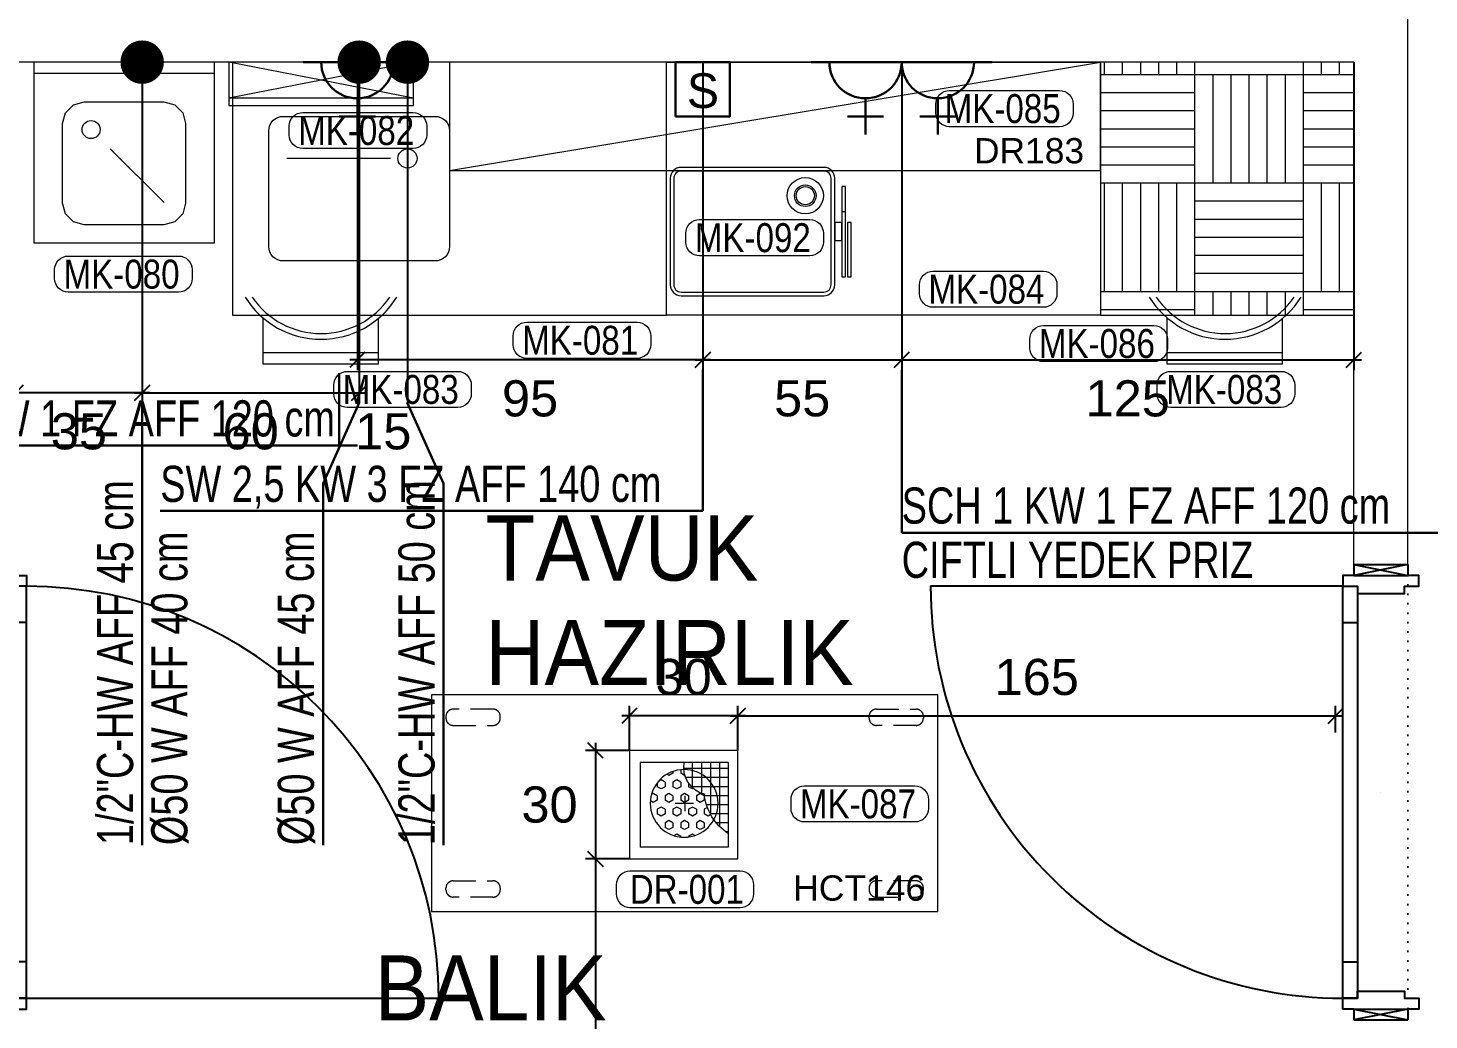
# Model space of a CAD drawing. Extents: x -5598 to 26293, y -3808 to 13850.
# Drawn here: x -1171.6 to -784.2, y 4060 to 4334.4 of the extents above; entities that cross this region are included whole.
import ezdxf
from ezdxf.enums import TextEntityAlignment as Align

# ---------------------------------------------------------------- set-up
doc = ezdxf.new("R2010")
doc.units = 0
doc.header["$LTSCALE"] = 100
doc.header["$MEASUREMENT"] = 0
doc.linetypes.add('DOT', pattern=[0.25, 0, -0.25])
doc.linetypes.add('HIDDEN', pattern=[0.375, 0.25, -0.125])
for name, color, linetype, lineweight in [('AD', 5, 'Continuous', 9), ('AK', 7, 'Continuous', 15), ('AP', 6, 'Continuous', 15), ('Y-DUVAR GAZBETON', 161, 'Continuous', 20)]:
    doc.layers.add(name, color=color, linetype=linetype, lineweight=lineweight)
doc.layers.add('AKPOZ', color=4, linetype='Continuous', lineweight=5, transparency=0.5)
doc.layers.add('MAKPA YER IZGARASI', color=8, linetype='Continuous', lineweight=5, transparency=0.5)
for name, color, linetype in [('KA-PEN-5 @ 1', 5, 'Continuous'), ('KOR KASA', 1, 'Continuous'), ('OLCU DIS', 7, 'Continuous')]:
    doc.layers.add(name, color=color, linetype=linetype)
for name, color, linetype, lineweight, true_color in [('MAKPA ELEKTRIK', 7, 'Continuous', 30, 0x93039a), ('MAKPA GIDER OLC', 7, 'Continuous', 30, 0xcf6a1e), ('MAKPA SIHHI', 7, 'Continuous', 30, 0x428a93)]:
    doc.layers.add(name, color=color, linetype=linetype, lineweight=lineweight, true_color=true_color)
doc.styles.add('MAKPA TESISAT', font='arial.ttf', dxfattribs={"height": 10})
doc.styles.add('OLC-50', font='romans.shx', dxfattribs={"width": 0.5, "height": 0.15})
doc.styles.add('olcu', font='romans.shx', dxfattribs={"width": 0.5})
doc.styles.add('POZ TEXT', font='ARIALN.TTF', dxfattribs={"height": 8})
doc.styles.get("Standard").update_dxf_attribs({"font": 'arial.ttf'})
doc.dimstyles.new('1-200', dxfattribs={"dimtxt": 40, "dimasz": 2, "dimexe": 0, "dimexo": 0, "dimgap": 10, "dimtad": 1, "dimdec": 4, "dimrnd": 0.1, "dimzin": 9, "dimdsep": 46, "dimtxsty": 'olcu', "dimblk1": 'SOL', "dimblk2": 'SAG', "dimsah": 1, "dimcen": 0, "dimse1": 1, "dimse2": 1, "dimclre": 13, "dimadec": 0, "dimazin": 0, "dimtfac": 1, "dimtdec": 4, "dimtix": 1, "dimtmove": 2, "dimatfit": 2, "dimldrblk": 'SOL', "dimfxl": 0, "dimtolj": 1, "dimarcsym": 0})
doc.dimstyles.new('MAKPA TESISAT DIM', dxfattribs={"dimscale": 0.7, "dimtxt": 12, "dimasz": 6, "dimexe": 4, "dimexo": 0, "dimgap": 8, "dimtad": 2, "dimtih": 1, "dimtoh": 1, "dimdec": 0, "dimrnd": 5, "dimzin": 0, "dimdsep": 46, "dimtxsty": 'MAKPA TESISAT', "dimblk1": 'OBLIQUE', "dimblk2": 'OBLIQUE', "dimsah": 1, "dimcen": 0, "dimdle": 3, "dimclrd": 256, "dimclre": 256, "dimclrt": 256, "dimadec": 0, "dimazin": 0, "dimtfac": 1, "dimtdec": 0, "dimtix": 1, "dimtofl": 0, "dimtmove": 2, "dimatfit": 3, "dimldrblk": 'OBLIQUE', "dimfxl": 0, "dimtvp": 7, "dimtolj": 1, "dimtzin": 0, "dimarcsym": 0})

# ---------------------------------------------------------------- blocks, each defined once
blk = doc.blocks.new('SOL')
at = {"color": 0}
for p, q in [((0, 30), (0, -6.96)), ((7.58, 0), (-6.97, 0))]:
    blk.add_line(p, q, dxfattribs=at)
blk.add_circle((0, 0), 3, dxfattribs=at)
blk = doc.blocks.new('SAG')
at = {"color": 0}
for p, q in [((0, -30), (0, 6.96)), ((7.58, 0), (-6.97, 0))]:
    blk.add_line(p, q, dxfattribs=at)
blk.add_circle((0, 0), 3, dxfattribs=at)
blk = doc.blocks.new('*D332')
at = {"layer": 'OLCU DIS', "color": 0, "lineweight": -2, "transparency": 16777216}
blk.add_line((21268, -935), (-2968, -935), dxfattribs=at)
at = {"layer": 'OLCU DIS', "color": 0, "lineweight": -2, "transparency": 16777216, "xscale": 2, "yscale": 2, "zscale": 2, "rotation": 180}
blk.add_blockref('SAG', (-2970, -935), dxfattribs=at)
at = {"layer": 'OLCU DIS', "color": 0, "lineweight": -2, "transparency": 16777216, "xscale": 2, "yscale": 2, "zscale": 2}
blk.add_blockref('SOL', (21270, -935), dxfattribs=at)
at = {"layer": 'OLCU DIS', "color": 0, "transparency": 16777216, "insert": (9295.64, -905), "char_height": 40, "attachment_point": 5, "style": 'olcu'}
blk.add_mtext('\\A1;24240', dxfattribs=at)
blk = doc.blocks.new('*U91')
at = {"layer": 'KOR KASA'}
for p, q in [((0, 126), (15, 126)), ((15, 126), (15, 123)), ((0, 3), (0, 0)), ((0, 3), (15, 3)), ((15, 3), (15, 0))]:
    blk.add_line(p, q, dxfattribs=at)
for points in [[(15, 126), (0, 123)], [(0, 126), (15, 123)], [(0, 126), (0, 123)], [(0, 123), (15, 123)], [(15, 3), (0, 0)], [(0, 3), (15, 0)], [(0, 0), (15, 0)]]:
    blk.add_lwpolyline(points, dxfattribs=at)
blk = doc.blocks.new('*U573')
at = {"color": 0, "lineweight": -2}
for p, q in [((-3, 18), (-3, 132)), ((-107, 18), (-107, 14)), ((-13.1, 18), (-13.1, 14)), ((-60, 7.5), (-60, 7.5))]:
    blk.add_line(p, q, dxfattribs=at)
at = {"color": 0, "linetype": 'DOT', "ltscale": 0.1}
blk.add_line((-120, 0), (0, 0), dxfattribs=at)
at = {"color": 0, "lineweight": -2}
for points in [[(-120, 15), (-120, 18), (-117, 18), (-117, 14), (-115, 14), (-115, 1), (-117, 1), (-117, -3), (-120, -3), (-120, 0)], [(0, 15), (0, 18), (-3, 18), (-3, 14), (-5, 14), (-5, 1), (-3, 1), (-3, -3), (0, -3), (0, 0)]]:
    blk.add_lwpolyline(points, dxfattribs=at)
blk.add_lwpolyline([(-117, 18), (-117, 14), (-3, 14), (-3, 18)], close=True, dxfattribs=at)
blk.add_arc((-3, 18), 114, 90, 180, dxfattribs=at)
at = {"style": 'OLC-50', "width": 0.5, "flags": 1}
for tag, p in [('K-NO', (-182.76, -83.82)), ('K-KANRENK', (-2.31, -88.79)), ('K-BLOK', (-183.43, -120.56)), ('K-KASRENK', (-1.25, -126.74)), ('K-KAT', (-184.31, -156.03)), ('K-TAMACILMA', (-2.77, -165.71)), ('K-MAHALKOD', (-183.25, -193.98)), ('K-FOTOSEL', (-1.83, -201.71)), ('K-MAHALAD', (-184.78, -232.95)), ('K-HERMETIK', (0.08, -236.3)), ('K-ACILISYON', (-183.83, -268.95)), ('K-HIDROLIK', (-2.21, -270.16)), ('K-YANGIN', (-181.93, -303.54)), ('K-KART', (-0.38, -303.83)), ('K-KANATTIP', (-184.21, -337.41)), ('K-BAND', (-1.83, -345.67)), ('K-KANATMALZ', (-182.39, -371.07)), ('K-MENFEZ', (0.08, -380.26)), ('K-KASAMALZ', (-181.37, -410.06)), ('K-PBAR', (-2.21, -414.12)), ('K-KASATIP', (-182.05, -446.79)), ('K-ELEKTRIKLI', (-0.38, -447.79)), ('K-DUVAR', (-182.05, -485.23)), ('K-TIP', (-0.38, -486.44)), ('K-REZ1', (-0.38, -524.33)), ('K-REZ2', (-0.38, -560.76)), ('K-REZ3', (-0.38, -600.74))]:
    blk.add_attdef(tag, p, '', height=30, dxfattribs=at)
blk = doc.blocks.new('*U575')
at = {"color": 0, "linetype": 'DOT', "ltscale": 0.1}
blk.add_line((-120, 15), (0, 15), dxfattribs=at)
at = {"color": 0, "lineweight": -2}
for p, q in [((-60, 7.5), (-60, 7.5)), ((-107, -3), (-107, 1)), ((-13.1, -3), (-13.1, 1)), ((-117, -3), (-117, -117))]:
    blk.add_line(p, q, dxfattribs=at)
for points in [[(-120, 0), (-120, -3), (-117, -3), (-117, 1), (-115, 1), (-115, 14), (-117, 14), (-117, 18), (-120, 18), (-120, 15)], [(0, 0), (0, -3), (-3, -3), (-3, 1), (-5, 1), (-5, 14), (-3, 14), (-3, 18), (0, 18), (0, 15)]]:
    blk.add_lwpolyline(points, dxfattribs=at)
blk.add_lwpolyline([(-117, -3), (-117, 1), (-3, 1), (-3, -3)], close=True, dxfattribs=at)
blk.add_arc((-117, -3), 114, 270, 0, dxfattribs=at)
at = {"style": 'OLC-50', "width": 0.5, "flags": 1}
for tag, p in [('K-NO', (-182.76, -83.82)), ('K-KANRENK', (-2.31, -88.79)), ('K-BLOK', (-183.43, -120.56)), ('K-KASRENK', (-1.25, -126.74)), ('K-KAT', (-184.31, -156.03)), ('K-TAMACILMA', (-2.77, -165.71)), ('K-MAHALKOD', (-183.25, -193.98)), ('K-FOTOSEL', (-1.83, -201.71)), ('K-MAHALAD', (-184.78, -232.95)), ('K-HERMETIK', (0.08, -236.3)), ('K-ACILISYON', (-183.83, -268.95)), ('K-HIDROLIK', (-2.21, -270.16)), ('K-YANGIN', (-181.93, -303.54)), ('K-KART', (-0.38, -303.83)), ('K-KANATTIP', (-184.21, -337.41)), ('K-BAND', (-1.83, -345.67)), ('K-KANATMALZ', (-182.39, -371.07)), ('K-MENFEZ', (0.08, -380.26)), ('K-KASAMALZ', (-181.37, -410.06)), ('K-PBAR', (-2.21, -414.12)), ('K-KASATIP', (-182.05, -446.79)), ('K-ELEKTRIKLI', (-0.38, -447.79)), ('K-DUVAR', (-182.05, -485.23)), ('K-TIP', (-0.38, -486.44)), ('K-REZ1', (-0.38, -524.33)), ('K-REZ2', (-0.38, -560.76)), ('K-REZ3', (-0.38, -600.74))]:
    blk.add_attdef(tag, p, '', height=30, dxfattribs=at)
blk = doc.blocks.new('HCT146')
at = {"layer": 'AD', "linetype": 'HIDDEN', "ltscale": 0.25}
for points in [[(6, -9.45), (17, -9.45, 0.414214), (19, -7.45), (19, -6.95, 0.414214), (17, -4.95), (6, -4.95, 0.414214), (4, -6.95), (4, -7.45, 0.414214)], [(134, -9.45), (123, -9.45, -0.414214), (121, -7.45), (121, -6.95, -0.414214), (123, -4.95), (134, -4.95, -0.414214), (136, -6.95), (136, -7.45, -0.414214)], [(6, -52.45), (17, -52.45, -0.414214), (19, -54.45), (19, -54.95, -0.414214), (17, -56.95), (6, -56.95, -0.414214), (4, -54.95), (4, -54.45, -0.414214)], [(134, -52.45), (123, -52.45, 0.414214), (121, -54.45), (121, -54.95, 0.414214), (123, -56.95), (134, -56.95, 0.414214), (136, -54.95), (136, -54.45, 0.414214)]]:
    blk.add_lwpolyline(points, format="xyb", close=True, dxfattribs=at)
at = {"layer": 'AK'}
blk.add_lwpolyline([(0, -60.95), (140, -60.95), (140, -0.95), (0, -0.95)], close=True, dxfattribs=at)
at = {"layer": 'AKPOZ'}
blk.add_text('HCT146', height=7.02, dxfattribs=at).set_placement((100, -57.95))
blk = doc.blocks.new('POZ_X')
at = {"layer": 'AP'}
blk.add_lwpolyline([(12.75, 10), (-17.75, 10, 0.414214), (-21.5, 6.25), (-21.5, 3.75, 0.414214), (-17.75, 0), (12.75, 0, 0.414214), (16.5, 3.75), (16.5, 6.25, 0.414214)], format="xyb", close=True, dxfattribs=at)
at = {"layer": 'AP', "style": 'POZ TEXT'}
blk.add_attdef('POZ_NO', text='', height=8, dxfattribs=at).set_placement((-3, 5), align=Align.MIDDLE_CENTER)
at = {"layer": 'AP', "style": 'POZ TEXT', "flags": 1}
blk.add_attdef('URUN_ADI', text='', height=7, dxfattribs=at).set_placement((-3, -4.34), align=Align.MIDDLE_CENTER)
blk = doc.blocks.new('300x300')
at = {"layer": 'MAKPA YER IZGARASI', "linetype": 'Continuous', "ltscale": 2}
for p, q in [((-14.71, 14.63), (15.29, 14.63)), ((-14.71, -15.37), (-14.71, 14.63)), ((-12.01, 11.32), (-12.01, -12.12)), ((-12.01, 11.32), (12.29, 11.32)), ((12.29, 11.32), (12.29, -12.12)), ((15.29, -15.37), (-14.71, -15.37)), ((-12.01, -12.12), (12.29, -12.12))]:
    blk.add_line(p, q, dxfattribs=at)
at = {"layer": 'MAKPA YER IZGARASI', "color": 1, "linetype": 'Continuous', "ltscale": 2}
for p, q in [((-12.01, 9.63), (0.25, 9.63)), ((-9.71, -6.42), (-9.71, 11.32)), ((-7.21, 5.82), (-7.21, 11.32)), ((-4.71, 8.03), (-4.71, 11.32)), ((-4.71, 2.76), (-4.71, 8.03)), ((-2.21, 9.08), (-2.21, 11.32)), ((-2.21, 4.31), (-2.21, 9.08)), ((-0.05, 7.79), (0.01, 7.76)), ((0.01, 7.76), (1.09, 8.38)), ((1.09, 9.33), (1.09, 8.38)), ((3.26, 8.84), (3.26, 8.38)), ((3.26, 8.38), (4.34, 7.76)), ((4.34, 7.76), (4.89, 8.08)), ((-12.01, 7.13), (-5.95, 7.13)), ((-12.01, 4.63), (-8.01, 4.63)), ((-8.01, 4.63), (-1.88, 4.63)), ((-7.21, -3.12), (-7.21, 5.82)), ((-5.95, 7.13), (-0.28, 7.13)), ((-2.39, 4.15), (-2.16, 4.01)), ((-2.16, 4.01), (-1.07, 4.63)), ((-1.07, 5.63), (-1.07, 4.63)), ((1.09, 5.88), (2.17, 6.51)), ((1.09, 5.88), (1.09, 4.63)), ((1.09, 4.63), (2.17, 4.01)), ((2.17, 6.51), (3.26, 5.88)), ((2.17, 4.01), (3.26, 4.63)), ((3.26, 5.88), (3.26, 4.63)), ((5.42, 5.88), (6.5, 6.51)), ((5.42, 5.88), (5.42, 4.63)), ((5.42, 4.63), (6.5, 4.01)), ((6.5, 6.51), (7.29, 6.05)), ((6.5, 4.01), (7.59, 4.63)), ((7.59, 5.69), (7.59, 4.63)), ((-12.01, 2.13), (-8.99, 2.13)), ((-8.99, 2.13), (-5.48, 2.13)), ((-5.4, 2.13), (-4.32, 2.76)), ((-5.4, 2.13), (-5.4, 0.88)), ((-5.4, 0.88), (-4.32, 0.26)), ((-4.32, 2.76), (-3.24, 2.13)), ((-4.32, 0.26), (-3.24, 0.88)), ((-3.24, 2.13), (-3.24, 0.88)), ((2.64, 0.08), (-2.47, 0.08)), ((-1.07, 2.13), (0.01, 2.76)), ((-1.07, 2.13), (-1.07, 0.88)), ((-1.07, 0.88), (0.01, 0.26)), ((0, 2.12), (0, -2.12)), ((0.01, 2.76), (1.09, 2.13)), ((0.01, 0.26), (1.09, 0.88)), ((1.09, 2.13), (1.09, 0.88)), ((3.26, 2.13), (4.34, 2.76)), ((3.26, 2.13), (3.26, 0.88)), ((3.26, 0.88), (4.34, 0.26)), ((4.34, 2.76), (5.42, 2.13)), ((4.34, 0.26), (5.42, 0.88)), ((5.42, 2.13), (5.42, 0.88)), ((7.59, 2.13), (8.67, 2.76)), ((7.59, 2.13), (7.59, 0.88)), ((7.59, 0.88), (8.67, 0.26)), ((8.67, 2.76), (9.17, 2.47)), ((8.67, 0.26), (9.47, 0.72)), ((-12.01, -0.37), (-9.22, -0.37)), ((-12.01, -2.87), (-8.78, -2.87)), ((-9.22, -0.37), (-6.03, -0.37)), ((-8.78, -2.87), (-7.07, -2.87)), ((-7.19, -3.09), (-6.49, -3.49)), ((-6.49, -3.49), (-5.4, -2.87)), ((-6.28, -1.11), (-5.4, -1.62)), ((-5.4, -1.62), (-5.4, -2.87)), ((-3.24, -1.62), (-2.16, -0.99)), ((-3.24, -1.62), (-3.24, -2.87)), ((-3.24, -2.87), (-2.16, -3.49)), ((-2.16, -0.99), (-1.07, -1.62)), ((-2.16, -3.49), (-1.07, -2.87)), ((-1.07, -1.62), (-1.07, -2.87)), ((1.09, -1.62), (2.17, -0.99)), ((1.09, -1.62), (1.09, -2.87)), ((1.09, -2.87), (2.17, -3.49)), ((2.17, -0.99), (3.26, -1.62)), ((2.17, -3.49), (3.26, -2.87)), ((3.26, -1.62), (3.26, -2.87)), ((5.42, -1.62), (6.5, -0.99)), ((5.42, -1.62), (5.42, -2.87)), ((5.42, -2.87), (6.5, -3.49)), ((6.5, -0.99), (7.59, -1.62)), ((6.5, -3.49), (7.59, -2.87)), ((7.59, -1.62), (7.59, -2.87)), ((-12.01, -5.37), (-8.74, -5.37)), ((-5.4, -5.37), (-4.32, -4.74)), ((-5.4, -5.37), (-5.4, -6.62)), ((-5.4, -6.62), (-4.32, -7.24)), ((-4.32, -4.74), (-3.24, -5.37)), ((-4.32, -7.24), (-3.24, -6.62)), ((-3.24, -5.37), (-3.24, -6.62)), ((-1.07, -5.37), (0.01, -4.74)), ((-1.07, -5.37), (-1.07, -6.62)), ((-1.07, -6.62), (0.01, -7.24)), ((0.01, -4.74), (1.09, -5.37)), ((0.01, -7.24), (1.09, -6.62)), ((1.09, -5.37), (1.09, -6.62)), ((3.26, -5.37), (4.34, -4.74)), ((3.26, -5.37), (3.26, -6.62)), ((3.26, -6.62), (4.34, -7.24)), ((4.34, -4.74), (5.42, -5.37)), ((4.34, -7.24), (5.42, -6.62)), ((5.42, -5.37), (5.42, -6.62)), ((7.59, -5.37), (7.95, -5.16)), ((7.59, -5.37), (7.59, -5.66)), ((-12.01, -7.87), (-11.4, -7.87)), ((-2.82, -8.88), (-2.16, -8.49)), ((-2.16, -8.49), (-1.07, -9.12)), ((-1.07, -9.12), (-1.07, -9.28)), ((1.09, -9.12), (2.17, -8.49)), ((1.09, -9.12), (1.09, -9.31)), ((2.17, -8.49), (2.93, -8.93))]:
    blk.add_line(p, q, dxfattribs=at)
at = {"layer": 'MAKPA YER IZGARASI', "linetype": 'Continuous', "ltscale": 2}
blk.add_lwpolyline([(15.29, 14.63), (15.29, -15.37)], dxfattribs=at)
at = {"layer": 'MAKPA YER IZGARASI', "color": 1, "linetype": 'Continuous', "ltscale": 2}
blk.add_circle((0.14, 0.01), 9.37, dxfattribs=at)
for centre, radius, start, end in [((-7.43, 9.96), 7.69, 283.5551, 10.2323), ((-20.04, 4), 14.68, 302.2053, 354.8663)]:
    blk.add_arc(centre, radius, start, end, dxfattribs=at)
blk = doc.blocks.new('SIHHI NOKTA')
at = {"layer": 'MAKPA SIHHI', "const_width": 6}
blk.add_lwpolyline([(3, 0, -1), (-3, 0, -1)], format="xyb", close=True, dxfattribs=at)
blk = doc.blocks.new('_OBLIQUE')
at = {"color": 0, "linetype": 'ByBlock', "lineweight": -2}
blk.add_line((-0.5, -0.5), (0.5, 0.5), dxfattribs=at)
blk = doc.blocks.new('*D739')
at = {"layer": 'MAKPA SIHHI', "lineweight": -2, "transparency": 16777216}
for p, q in [((-1175, 4325), (-1175, 4230.71)), ((-1140, 4325), (-1140, 4230.71)), ((-1137.9, 4233.51), (-1177.1, 4233.51))]:
    blk.add_line(p, q, dxfattribs=at)
at = {"layer": 'MAKPA SIHHI', "lineweight": -2, "transparency": 16777216, "xscale": 4.199999999999999, "yscale": 4.199999999999999, "zscale": 4.199999999999999, "rotation": 180}
blk.add_blockref('_OBLIQUE', (-1175, 4233.51), dxfattribs=at)
at = {"layer": 'MAKPA SIHHI', "lineweight": -2, "transparency": 16777216, "xscale": 4.199999999999999, "yscale": 4.199999999999999, "zscale": 4.199999999999999}
blk.add_blockref('_OBLIQUE', (-1140, 4233.51), dxfattribs=at)
at = {"layer": 'MAKPA SIHHI', "transparency": 16777216, "insert": (-1157.5, 4222.8), "char_height": 10, "attachment_point": 5, "style": 'MAKPA TESISAT'}
blk.add_mtext('\\A1;35', dxfattribs=at)
blk = doc.blocks.new('*D1018')
at = {"layer": 'MAKPA SIHHI', "lineweight": -2, "transparency": 16777216}
for p, q in [((-1140, 4325), (-1140, 4230.71)), ((-1080, 4325), (-1080, 4230.71)), ((-1142.1, 4233.51), (-1077.9, 4233.51))]:
    blk.add_line(p, q, dxfattribs=at)
at = {"layer": 'MAKPA SIHHI', "lineweight": -2, "transparency": 16777216, "xscale": 4.199999999999999, "yscale": 4.199999999999999, "zscale": 4.199999999999999, "rotation": 180}
blk.add_blockref('_OBLIQUE', (-1140, 4233.51), dxfattribs=at)
at = {"layer": 'MAKPA SIHHI', "lineweight": -2, "transparency": 16777216, "xscale": 4.199999999999999, "yscale": 4.199999999999999, "zscale": 4.199999999999999}
blk.add_blockref('_OBLIQUE', (-1080, 4233.51), dxfattribs=at)
at = {"layer": 'MAKPA SIHHI', "transparency": 16777216, "insert": (-1110, 4222.8), "char_height": 10, "attachment_point": 5, "style": 'MAKPA TESISAT'}
blk.add_mtext('\\A1;60', dxfattribs=at)
blk = doc.blocks.new('*D1019')
at = {"layer": 'MAKPA SIHHI', "lineweight": -2, "transparency": 16777216}
for p, q in [((-1080, 4325), (-1080, 4230.71)), ((-1066.65, 4325), (-1066.65, 4230.71))]:
    blk.add_line(p, q, dxfattribs=at)
at = {"layer": 'MAKPA SIHHI', "transparency": 16777216, "insert": (-1073.33, 4222.8), "char_height": 10, "attachment_point": 5, "style": 'MAKPA TESISAT'}
blk.add_mtext('\\A1;15', dxfattribs=at)
blk = doc.blocks.new('ELK.PRIZ')
at = {"layer": 'MAKPA ELEKTRIK'}
for p, q in [((-15, 0), (15, 0)), ((15, 0), (-15, 0)), ((0, -10), (0, -20)), ((0, -20), (0, -10)), ((5, -15), (-5, -15))]:
    blk.add_line(p, q, dxfattribs=at)
blk.add_arc((0, 0), 10, 180, 0, dxfattribs=at)
blk = doc.blocks.new('ELK.SALTER')
at = {"layer": 'MAKPA ELEKTRIK'}
blk.add_lwpolyline([(-7.5, -15), (7.5, -15), (7.5, 0), (-7.5, 0)], close=True, dxfattribs=at)
blk.add_text('S', height=9.6, dxfattribs=at).set_placement((-4.42, -12.67))
blk = doc.blocks.new('*D786')
at = {"layer": 'MAKPA ELEKTRIK', "lineweight": -2, "transparency": 16777216}
for p, q in [((-930, 4325), (-930, 4239.82)), ((-805, 4325), (-805, 4239.82)), ((-932.1, 4242.62), (-802.9, 4242.62))]:
    blk.add_line(p, q, dxfattribs=at)
at = {"layer": 'MAKPA ELEKTRIK', "lineweight": -2, "transparency": 16777216, "xscale": 4.199999999999998, "yscale": 4.199999999999998, "zscale": 4.199999999999998, "rotation": 180}
blk.add_blockref('_OBLIQUE', (-930, 4242.62), dxfattribs=at)
at = {"layer": 'MAKPA ELEKTRIK', "lineweight": -2, "transparency": 16777216, "xscale": 4.199999999999998, "yscale": 4.199999999999998, "zscale": 4.199999999999998}
blk.add_blockref('_OBLIQUE', (-805, 4242.62), dxfattribs=at)
at = {"layer": 'MAKPA ELEKTRIK', "transparency": 16777216, "insert": (-867.5, 4231.92), "char_height": 10, "attachment_point": 5, "style": 'MAKPA TESISAT'}
blk.add_mtext('\\A1;125', dxfattribs=at)
blk = doc.blocks.new('*D787')
at = {"layer": 'MAKPA ELEKTRIK', "lineweight": -2, "transparency": 16777216}
for p, q in [((-1080.5, 4325), (-1080.5, 4239.82)), ((-985, 4325), (-985, 4239.82)), ((-982.9, 4242.62), (-1082.6, 4242.62))]:
    blk.add_line(p, q, dxfattribs=at)
at = {"layer": 'MAKPA ELEKTRIK', "lineweight": -2, "transparency": 16777216, "xscale": 4.199999999999999, "yscale": 4.199999999999999, "zscale": 4.199999999999999, "rotation": 180}
blk.add_blockref('_OBLIQUE', (-1080.5, 4242.62), dxfattribs=at)
at = {"layer": 'MAKPA ELEKTRIK', "lineweight": -2, "transparency": 16777216, "xscale": 4.199999999999999, "yscale": 4.199999999999999, "zscale": 4.199999999999999}
blk.add_blockref('_OBLIQUE', (-985, 4242.62), dxfattribs=at)
at = {"layer": 'MAKPA ELEKTRIK', "transparency": 16777216, "insert": (-1032.75, 4231.92), "char_height": 10, "attachment_point": 5, "style": 'MAKPA TESISAT'}
blk.add_mtext('\\A1;95', dxfattribs=at)
blk = doc.blocks.new('*D847')
at = {"layer": 'MAKPA GIDER OLC', "lineweight": -2, "transparency": 16777216}
for p, q in [((-1005.29, 4134.55), (-1005.29, 4146.94)), ((-975.29, 4134.55), (-975.29, 4146.94)), ((-973.19, 4144.14), (-1007.39, 4144.14))]:
    blk.add_line(p, q, dxfattribs=at)
at = {"layer": 'MAKPA GIDER OLC', "lineweight": -2, "transparency": 16777216, "xscale": 4.199999999999998, "yscale": 4.199999999999998, "zscale": 4.199999999999998, "rotation": 180}
blk.add_blockref('_OBLIQUE', (-1005.29, 4144.14), dxfattribs=at)
at = {"layer": 'MAKPA GIDER OLC', "lineweight": -2, "transparency": 16777216, "xscale": 4.199999999999998, "yscale": 4.199999999999998, "zscale": 4.199999999999998}
blk.add_blockref('_OBLIQUE', (-975.29, 4144.14), dxfattribs=at)
at = {"layer": 'MAKPA GIDER OLC', "transparency": 16777216, "insert": (-990.29, 4154.85), "char_height": 10, "attachment_point": 5, "style": 'MAKPA TESISAT'}
blk.add_mtext('\\A1;30', dxfattribs=at)
blk = doc.blocks.new('*D848')
at = {"layer": 'MAKPA GIDER OLC', "lineweight": -2, "transparency": 16777216}
for p, q in [((-975.29, 4134.55), (-975.29, 4146.94)), ((-810, 4139.5), (-810, 4146.94)), ((-977.39, 4144.14), (-807.9, 4144.14))]:
    blk.add_line(p, q, dxfattribs=at)
at = {"layer": 'MAKPA GIDER OLC', "lineweight": -2, "transparency": 16777216, "xscale": 4.199999999999998, "yscale": 4.199999999999998, "zscale": 4.199999999999998, "rotation": 180}
blk.add_blockref('_OBLIQUE', (-975.29, 4144.14), dxfattribs=at)
at = {"layer": 'MAKPA GIDER OLC', "lineweight": -2, "transparency": 16777216, "xscale": 4.199999999999998, "yscale": 4.199999999999998, "zscale": 4.199999999999998}
blk.add_blockref('_OBLIQUE', (-810, 4144.14), dxfattribs=at)
at = {"layer": 'MAKPA GIDER OLC', "transparency": 16777216, "insert": (-892.65, 4154.84), "char_height": 10, "attachment_point": 5, "style": 'MAKPA TESISAT'}
blk.add_mtext('\\A1;165', dxfattribs=at)
blk = doc.blocks.new('*D849')
at = {"layer": 'MAKPA GIDER OLC', "lineweight": -2, "transparency": 16777216}
for p, q in [((-1005.29, 4134.55), (-1017.43, 4134.55)), ((-1014.63, 4136.65), (-1014.63, 4102.45)), ((-1005.29, 4104.55), (-1017.43, 4104.55))]:
    blk.add_line(p, q, dxfattribs=at)
at = {"layer": 'MAKPA GIDER OLC', "lineweight": -2, "transparency": 16777216, "xscale": 4.199999999999998, "yscale": 4.199999999999998, "zscale": 4.199999999999998}
for p, rotation in [((-1014.63, 4134.55), 90), ((-1014.63, 4104.55), 270)]:
    blk.add_blockref('_OBLIQUE', p, dxfattribs=dict(at, rotation=rotation))
at = {"layer": 'MAKPA GIDER OLC', "transparency": 16777216, "insert": (-1027.37, 4119.55), "char_height": 10, "attachment_point": 5, "style": 'MAKPA TESISAT'}
blk.add_mtext('\\A1;30', dxfattribs=at)
blk = doc.blocks.new('*D850')
at = {"layer": 'MAKPA GIDER OLC', "lineweight": -2, "transparency": 16777216}
for p, q in [((-1014.63, 4106.65), (-1014.63, 3917.9)), ((-1005.29, 4104.55), (-1017.43, 4104.55)), ((-1005.33, 3920), (-1017.43, 3920))]:
    blk.add_line(p, q, dxfattribs=at)
at = {"layer": 'MAKPA GIDER OLC', "lineweight": -2, "transparency": 16777216, "xscale": 4.199999999999998, "yscale": 4.199999999999998, "zscale": 4.199999999999998}
for p, rotation in [((-1014.63, 4104.55), 90), ((-1014.63, 3920), 270)]:
    blk.add_blockref('_OBLIQUE', p, dxfattribs=dict(at, rotation=rotation))
at = {"layer": 'MAKPA GIDER OLC', "transparency": 16777216, "insert": (-1030.85, 4012.27), "char_height": 10, "attachment_point": 5, "style": 'MAKPA TESISAT'}
blk.add_mtext('\\A1;185', dxfattribs=at)
blk = doc.blocks.new('KUTUK 70x70')
at = {"layer": 'AD'}
h = blk.add_hatch(dxfattribs=at)
h.set_pattern_fill('AR-PARQ1', color=256, scale=2.5, style=0)
h.set_pattern_definition([(90, (2379.03, -541.468), (-30, 30), [30, -30]), (90, (2384.03, -541.468), (-30, 30), [30, -30]), (90, (2389.03, -541.468), (-30, 30), [30, -30]), (90, (2394.03, -541.468), (-30, 30), [30, -30]), (90, (2399.03, -541.468), (-30, 30), [30, -30]), (90, (2404.03, -541.468), (-30, 30), [30, -30]), (90, (2409.03, -541.468), (-30, 30), [30, -30]), (0, (2379.03, -511.468), (30, -30), [30, -30]), (0, (2379.03, -506.468), (30, -30), [30, -30]), (0, (2379.03, -501.468), (30, -30), [30, -30]), (0, (2379.03, -496.468), (30, -30), [30, -30]), (0, (2379.03, -491.468), (30, -30), [30, -30]), (0, (2379.03, -486.468), (30, -30), [30, -30]), (0, (2379.03, -481.468), (30, -30), [30, -30])])
h.paths.add_polyline_path([(70, 0), (0, 0), (0, -70), (70, -70)])
at = {"layer": 'AK'}
blk.add_lwpolyline([(0, -70), (70, -70), (70, 0), (0, 0)], close=True, dxfattribs=at)
blk = doc.blocks.new('A$C1EA549A7')
at = {"layer": 'AD'}
for p, q in [((0, 51), (10, 0)), ((10, 51), (0, 0))]:
    blk.add_line(p, q, dxfattribs=at)
at = {"layer": 'AK'}
for points in [[(0, 0), (12, 0), (12, 51), (0, 51)], [(12, 0), (12, 51), (10, 51), (10, 0)]]:
    blk.add_lwpolyline(points, close=True, dxfattribs=at)
blk = doc.blocks.new('BICAKSTERILDOLABI')
at = {"layer": 'AK', "rotation": 90.00000000000225}
blk.add_blockref('A$C1EA549A7', (0, 0), dxfattribs=at)
blk = doc.blocks.new('COP')
at = {"layer": 'AD'}
blk.add_arc((0.48, 13.01), 23.08, 214.3198, 325.6802, dxfattribs=at)
at = {"layer": 'AK'}
for points in [[(-15.63, -5.68), (-15.63, -13.72), (-15.63, -15.31), (16.34, -15.31), (16.34, -5.9)], [(-15.63, -5.8), (-15.63, -16.89), (-15.63, -18.48), (16.34, -18.48), (16.34, -5.8)]]:
    blk.add_lwpolyline(points, dxfattribs=at)
blk.add_arc((0.48, 13.01), 24.68, 211.8205, 328.1795, dxfattribs=at)
blk = doc.blocks.new('EL YIKAMA EVYESI 3D')
at = {"layer": 'AD'}
for p, q in [((0, -3), (50, -3)), ((36.09, -38.83), (21.18, -23.97))]:
    blk.add_line(p, q, dxfattribs=at)
blk.add_lwpolyline([(36, -11), (39, -11.8), (41.2, -14), (42, -17), (42, -39), (41.2, -42), (39, -44.2), (36, -45), (14, -45), (11, -44.2), (8.8, -42), (8, -39), (8, -17), (8.8, -14), (11, -11.8), (14, -11)], close=True, dxfattribs=at)
blk.add_circle((15.88, -18.66), 2.5, dxfattribs=at)
at = {"layer": 'AK'}
blk.add_lwpolyline([(0, -50), (50, -50), (50, 0), (0, 0)], close=True, dxfattribs=at)
blk = doc.blocks.new('TC32BARICE_3fz-2.5kw')
at = {"layer": 'AD'}
blk.add_lwpolyline([(7.5, 1), (47, 1, 0.414214), (49, 3), (49, 32.5, 0.414214), (47, 34.5), (7.5, 34.5, 0.414214), (5.5, 32.5), (5.5, 3, 0.414214)], format="xyb", close=True, dxfattribs=at)
for points in [[(0, 15.25), (1, 15.25), (1, 30.25), (0, 30.25)], [(1.5, 5.25), (2.5, 5.25), (2.5, 30.25), (1.5, 30.25)], [(1.5, 12.25), (2.5, 12.25), (2.5, 30.25), (1.5, 30.25)], [(2.5, 15.25), (4.5, 15.25), (4.5, 20.25), (2.5, 20.25)]]:
    blk.add_lwpolyline(points, close=True, dxfattribs=at)
for radius in [3, 2.5]:
    blk.add_circle((12.64, 7.82), radius, dxfattribs=at)
at = {"layer": 'AK'}
blk.add_lwpolyline([(7.5, 0), (47, 0, 0.414214), (50, 3), (50, 32.5, 0.414214), (47, 35.5), (7.5, 35.5, 0.414214), (4.5, 32.5), (4.5, 3, 0.414214)], format="xyb", close=True, dxfattribs=at)
blk.add_circle((12.64, 7.82), 5, dxfattribs=at)
blk = doc.blocks.new('DR183')
at = {"layer": 'AD'}
blk.add_line((0, -30), (180, 0), dxfattribs=at)
at = {"layer": 'AK'}
blk.add_lwpolyline([(0, -30), (180, -30), (180, 0), (0, 0)], close=True, dxfattribs=at)
at = {"layer": 'AKPOZ'}
blk.add_text('DR183', height=7, dxfattribs=at).set_placement((145, -28))
blk = doc.blocks.new('50x40 EVYE')
at = {"layer": 'AD'}
for p, q in [((8.7, 28.35), (-20, 28.35)), ((13.35, 23.7), (13.35, 5))]:
    blk.add_line(p, q, dxfattribs=at)
blk.add_lwpolyline([(21, 0), (-21, 0, -0.414214), (-25, 4), (-25, 36, -0.414214), (-21, 40), (21, 40, -0.414214), (25, 36), (25, 4, -0.414214)], format="xyb", close=True, dxfattribs=at)
blk.add_circle((13.35, 28.35), 2.65, dxfattribs=at)
blk = doc.blocks.new('*D3235')
at = {"layer": 'MAKPA ELEKTRIK', "lineweight": -2, "transparency": 16777216}
for p, q in [((-985, 4325), (-985, 4239.82)), ((-930, 4325), (-930, 4239.82)), ((-987.1, 4242.62), (-927.9, 4242.62))]:
    blk.add_line(p, q, dxfattribs=at)
at = {"layer": 'MAKPA ELEKTRIK', "lineweight": -2, "transparency": 16777216, "xscale": 4.199999999999999, "yscale": 4.199999999999999, "zscale": 4.199999999999999, "rotation": 180}
blk.add_blockref('_OBLIQUE', (-985, 4242.62), dxfattribs=at)
at = {"layer": 'MAKPA ELEKTRIK', "lineweight": -2, "transparency": 16777216, "xscale": 4.199999999999999, "yscale": 4.199999999999999, "zscale": 4.199999999999999}
blk.add_blockref('_OBLIQUE', (-930, 4242.62), dxfattribs=at)
at = {"layer": 'MAKPA ELEKTRIK', "transparency": 16777216, "insert": (-957.5, 4231.94), "char_height": 10, "attachment_point": 5, "style": 'MAKPA TESISAT'}
blk.add_mtext('\\A1;55', dxfattribs=at)

msp = doc.modelspace()

# ---------------------------------------------------------------- linework, layer by layer
at = {"layer": 'AK'}
for points in [[(-1115, 4255), (-995, 4255), (-995, 4325), (-1115, 4325)], [(-875, 4255), (-995, 4255), (-995, 4325), (-875, 4325)]]:
    msp.add_lwpolyline(points, close=True, dxfattribs=at)
at = {"layer": 'MAKPA ELEKTRIK'}
for p, q in [((-1085.5, 4238.94088), (-1085.5, 4218.94088)), ((-985, 4239.82444), (-985, 4200.84191)), ((-930, 4239.82444), (-930, 4194.82444)), ((-1230.5, 4218.94088), (-1080.5, 4218.94088)), ((-1135, 4200.84191), (-985, 4200.84191)), ((-930, 4194.82444), (-780, 4194.82444))]:
    msp.add_line(p, q, dxfattribs=at)
at = {"layer": 'MAKPA SIHHI'}
for p, q in [((-1140, 4230.70507), (-1140, 4208.38457)), ((-1080, 4230.70507), (-1090, 4208.38457)), ((-1066.7042, 4230.79894), (-1056.65, 4208.38457)), ((-1140, 4108.38457), (-1140, 4208.38457)), ((-1090, 4108.38457), (-1090, 4208.38457)), ((-1056.65, 4108.38457), (-1056.65, 4208.38457))]:
    msp.add_line(p, q, dxfattribs=at)
at = {"layer": 'Y-DUVAR GAZBETON'}
for p, q in [((-805, 4325), (-1174.99999, 4325)), ((-789.99999, 4186), (-804.99999, 4186))]:
    msp.add_line(p, q, dxfattribs=at)
for points in [[(-790, 4186), (-790, 4489)], [(-805, 4186), (-805, 4325)]]:
    msp.add_lwpolyline(points, dxfattribs=at)

# ---------------------------------------------------------------- block references
at = {"layer": 'AK'}
for name, p in [('EL YIKAMA EVYESI 3D', (-1170, 4325)), ('DR183', (-1055, 4325)), ('50x40 EVYE', (-1080, 4270)), ('COP', (-1091.03156, 4260)), ('COP', (-841.03156, 4260)), ('HCT146', (-1060, 4150.95395))]:
    msp.add_blockref(name, p, dxfattribs=at)
at = {"layer": 'AK', "rotation": 180}
for name, p in [('BICAKSTERILDOLABI', (-1116, 4325)), ('KUTUK 70x70', (-805, 4255)), ('TC32BARICE_3fz-2.5kw', (-944.00446, 4295.87868))]:
    msp.add_blockref(name, p, dxfattribs=at)
at = {"layer": 'AP', "ltscale": 6}
ref = msp.add_blockref('POZ_X', (-899.07229, 4317.15012), dxfattribs=dict(at, xscale=-1, rotation=180))
ref.add_attrib('POZ_NO', 'MK-085', dxfattribs={"height": 8, "style": 'POZ TEXT'}).set_placement((-902.07229, 4312.15012), align=Align.MIDDLE_CENTER)
ref = msp.add_blockref('POZ_X', (-1077.83121, 4311.09313), dxfattribs=dict(at, xscale=-1, rotation=180))
ref.add_attrib('POZ_NO', 'MK-082', dxfattribs={"height": 8, "style": 'POZ TEXT'}).set_placement((-1080.83121, 4306.09313), align=Align.MIDDLE_CENTER)
ref = msp.add_blockref('POZ_X', (-968.15906, 4281.44274), dxfattribs=dict(at, xscale=-1, rotation=180))
ref.add_attrib('POZ_NO', 'MK-092', dxfattribs={"height": 8, "style": 'POZ TEXT'}).set_placement((-971.15906, 4276.44274), align=Align.MIDDLE_CENTER)
ref = msp.add_blockref('POZ_X', (-1142.69459, 4271.36117), dxfattribs=dict(at, xscale=-1, rotation=180))
ref.add_attrib('POZ_NO', 'MK-080', dxfattribs={"height": 8, "style": 'POZ TEXT'}).set_placement((-1145.69459, 4266.36117), align=Align.MIDDLE_CENTER)
ref = msp.add_blockref('POZ_X', (-903.56309, 4267.18411), dxfattribs=dict(at, xscale=-1, rotation=180))
ref.add_attrib('POZ_NO', 'MK-084', dxfattribs={"height": 8, "style": 'POZ TEXT'}).set_placement((-906.56309, 4262.18411), align=Align.MIDDLE_CENTER)
ref = msp.add_blockref('POZ_X', (-1015.89418, 4253.05456), dxfattribs=dict(at, xscale=-1, rotation=180))
ref.add_attrib('POZ_NO', 'MK-081', dxfattribs={"height": 8, "style": 'POZ TEXT'}).set_placement((-1018.89418, 4248.05456), align=Align.MIDDLE_CENTER)
ref = msp.add_blockref('POZ_X', (-873.02797, 4252.15303), dxfattribs=dict(at, xscale=-1, rotation=180))
ref.add_attrib('POZ_NO', 'MK-086', dxfattribs={"height": 8, "style": 'POZ TEXT'}).set_placement((-876.02797, 4247.15303), align=Align.MIDDLE_CENTER)
ref = msp.add_blockref('POZ_X', (-1065.50383, 4239.45799), dxfattribs=dict(at, xscale=-1, rotation=180))
ref.add_attrib('POZ_NO', 'MK-083', dxfattribs={"height": 8, "style": 'POZ TEXT'}).set_placement((-1068.50383, 4234.45799), align=Align.MIDDLE_CENTER)
ref = msp.add_blockref('POZ_X', (-837.83121, 4239.45799), dxfattribs=dict(at, xscale=-1, rotation=180))
ref.add_attrib('POZ_NO', 'MK-083', dxfattribs={"height": 8, "style": 'POZ TEXT'}).set_placement((-840.83121, 4234.45799), align=Align.MIDDLE_CENTER)
ref = msp.add_blockref('POZ_X', (-939.09339, 4124.79097), dxfattribs=dict(at, xscale=-1, rotation=180))
ref.add_attrib('POZ_NO', 'MK-087', dxfattribs={"height": 8, "style": 'POZ TEXT'}).set_placement((-942.09339, 4119.79097), align=Align.MIDDLE_CENTER)
ref = msp.add_blockref('POZ_X', (-987.39736, 4091.14337), dxfattribs=at)
ref.add_attrib('POZ_NO', 'DR-001', dxfattribs={"height": 8, "style": 'POZ TEXT'}).set_placement((-989.38781, 4096.14337), align=Align.MIDDLE_CENTER)
at = {"layer": 'KA-PEN-5 @ 1', "rotation": 270}
for name, p in [('*U573', (-1190.00009, 4063)), ('*U575', (-804.99999, 4063))]:
    msp.add_blockref(name, p, dxfattribs=at)
at = {"layer": 'KOR KASA'}
msp.add_blockref('*U91', (-805.0001, 4060), dxfattribs=at)
at = {"layer": 'MAKPA ELEKTRIK'}
for name, p in [('ELK.PRIZ', (-1080.5, 4325)), ('ELK.SALTER', (-985, 4325)), ('ELK.PRIZ', (-940, 4325)), ('ELK.PRIZ', (-920, 4325))]:
    msp.add_blockref(name, p, dxfattribs=at)
at = {"layer": 'MAKPA SIHHI'}
for p in [(-1140, 4325), (-1140, 4325), (-1080, 4325), (-1080, 4325), (-1066.65, 4325), (-1066.65, 4325)]:
    msp.add_blockref('SIHHI NOKTA', p, dxfattribs=at)
at = {"layer": 'MAKPA YER IZGARASI', "xscale": -1}
msp.add_blockref('300x300', (-990, 4119.91504), dxfattribs=at)

# ---------------------------------------------------------------- texts
at = {"layer": 'AP', "color": 1, "ltscale": 0.2, "width": 0.9}
for s, p in [('TAVUK', (-1045.10242, 4181.58824)), ('HAZIRLIK', (-1045.10242, 4152.67283)), ('BALIK', (-1075.73184, 4059.87738))]:
    msp.add_text(s, height=18, dxfattribs=at).set_placement(p)
at = {"layer": 'MAKPA ELEKTRIK', "style": 'MAKPA TESISAT', "width": 0.75}
for s, p in [('SCH 0,5 KW 1 FZ AFF 120 cm', (-1230.5, 4221.44088)), ('SW 2,5 KW 3 FZ AFF 140 cm', (-1135, 4203.34191)), ('SCH 1 KW 1 FZ AFF 120 cm', (-930, 4197.32444)), ('CIFTLI YEDEK PRIZ', (-930, 4182.32444))]:
    msp.add_text(s, height=10.00188, dxfattribs=at).set_placement(p)
at = {"layer": 'MAKPA SIHHI', "style": 'MAKPA TESISAT', "width": 0.75}
for s, p in [('1/2"C-HW AFF 45 cm', (-1142.5, 4108.38457)), ('1/2"C-HW AFF 50 cm', (-1059.15, 4108.38457)), ('%%C50 W AFF 40 cm', (-1127.5, 4108.38457)), ('%%C50 W AFF 45 cm', (-1092.5, 4108.38457))]:
    msp.add_text(s, height=10.00188, rotation=90, dxfattribs=at).set_placement(p)

# ---------------------------------------------------------------- dimensions: what is measured, and where the dimension line sits
at = {"layer": 'MAKPA ELEKTRIK'}
for base, p1, p2, picture, middle in [((-1080.5000000002, 4242.6244374789), (-985.0000000002, 4324.9999999998), (-1080.5000000002, 4324.9999999999), '*D787', (-1032.7500000002, 4231.9187076017)), ((-930, 4242.62444), (-985, 4325), (-930, 4325), '*D3235', (-957.5, 4231.93917)), ((-805, 4242.62444), (-930, 4325), (-805, 4325), '*D786', (-867.5, 4231.91871))]:
    dim = msp.add_linear_dim(base=base, p1=p1, p2=p2, dimstyle='MAKPA TESISAT DIM', override={"dimfxl": 0}, dxfattribs=at)
    dim.commit()
    dim.dimension.update_dxf_attribs({"geometry": picture, "text_midpoint": middle})
at = {"layer": 'MAKPA GIDER OLC'}
for base, p2, picture, middle in [((-1005.29117, 4144.13753), (-1005.29117, 4134.54885), '*D847', (-990.29117, 4154.84667)), ((-810, 4144.13753), (-810, 4139.49994), '*D848', (-892.64558, 4154.84326))]:
    dim = msp.add_linear_dim(base=base, p1=(-975.29117, 4134.54885), p2=p2, dimstyle='MAKPA TESISAT DIM', override={"dimfxl": 0}, dxfattribs=at)
    dim.commit()
    dim.dimension.update_dxf_attribs({"geometry": picture, "text_midpoint": middle})
for base, p1, p2, picture, middle in [((-1014.63255, 4104.54885), (-1005.29117, 4134.54885), (-1005.29117, 4104.54885), '*D849', (-1027.37443, 4119.54885)), ((-1014.63255, 3920), (-1005.29117, 4104.54885), (-1005.33017, 3920), '*D850', (-1030.84646, 4012.27442))]:
    dim = msp.add_linear_dim(base=base, p1=p1, p2=p2, angle=90, dimstyle='MAKPA TESISAT DIM', override={"dimfxl": 0}, dxfattribs=at)
    dim.commit()
    dim.dimension.update_dxf_attribs({"geometry": picture, "text_midpoint": middle})
at = {"layer": 'MAKPA SIHHI'}
for base, p1, p2, picture, middle in [((-1174.99999, 4233.50507), (-1140, 4325), (-1174.99999, 4325), '*D739', (-1157.5, 4222.79593)), ((-1080, 4233.50507), (-1140, 4325), (-1080, 4325), '*D1018', (-1110, 4222.79934)), ((-1066.65, 4233.50507), (-1080, 4325), (-1066.65, 4325), '*D1019', (-1073.325, 4222.79934))]:
    dim = msp.add_linear_dim(base=base, p1=p1, p2=p2, dimstyle='MAKPA TESISAT DIM', override={"dimfxl": 0}, dxfattribs=at)
    dim.commit()
    dim.dimension.update_dxf_attribs({"geometry": picture, "text_midpoint": middle})
at = {"layer": 'OLCU DIS', "color": 7}
dim = msp.add_linear_dim(base=(-2970, -935), p1=(21270, -635), p2=(-2970, 7535), dimstyle='1-200', dxfattribs=at)
dim.commit()
dim.dimension.update_dxf_attribs({"geometry": '*D332', "text_midpoint": (9295.63768, -905), "dimtype": 160})

doc.saveas('drawing.dxf')
